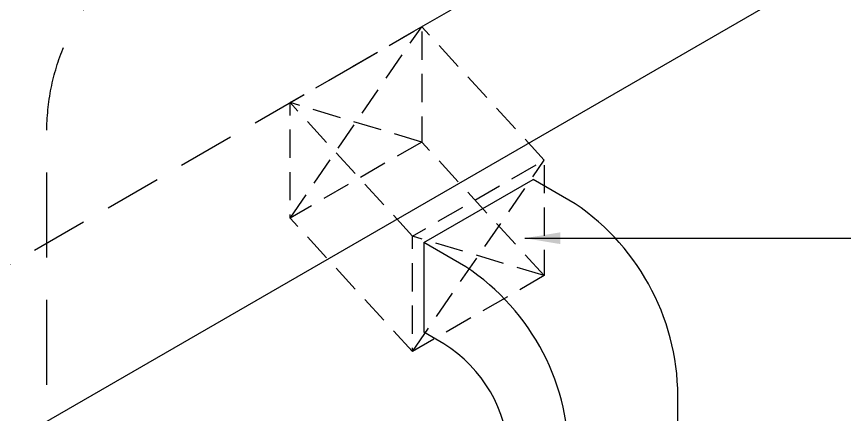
# Model space of a CAD drawing. Extents: x -8229 to 17635, y -14242 to -4883.
# Drawn here: x 1299 to 3158, y -10712 to -9818 of the extents above; entities that cross this region are included whole.
import ezdxf

# ---------------------------------------------------------------- set-up
doc = ezdxf.new("R2010")
doc.units = 0
doc.header["$LTSCALE"] = 100
doc.header["$MEASUREMENT"] = 0
doc.linetypes.add('HIDDEN', pattern=[9.525, 6.35, -3.175])
doc.layers.get('0').update_dxf_attribs({"linetype": 'CONTINUOUS'})
for name, color, linetype in [('TN-XXXX', 3, 'CONTINUOUS'), ('TT-LEAL', 1, 'CONTINUOUS'), ('TZ-BASE', 253, 'CONTINUOUS'), ('TZ-TRAY', 3, 'CONTINUOUS')]:
    doc.layers.add(name, color=color, linetype=linetype)
doc.styles.add('RXHS', font='GulimChe.ttf')
doc.dimstyles.new('D300', dxfattribs={"dimscale": 20, "dimtxt": 3, "dimasz": 2, "dimexe": 1, "dimexo": 1, "dimgap": 1, "dimtad": 1, "dimdec": 0, "dimdsep": 46, "dimtxsty": 'RXHS', "dimblk2": '_RXDOT', "dimcen": 3, "dimdle": 3, "dimclrd": 1, "dimclre": 1, "dimclrt": 3, "dimadec": 0, "dimazin": 0, "dimtfac": 1, "dimtdec": 0, "dimtix": 1, "dimtmove": 2, "dimatfit": 3, "dimfxl": 0, "dimtolj": 1, "dimtzin": 0, "dimarcsym": 0})

# ---------------------------------------------------------------- blocks, each defined once
blk = doc.blocks.new('_RXDOT')
at = {"color": 0, "linetype": 'ByBlock'}
blk.add_line((-1, 0), (2, 0), dxfattribs=at)
at = {"color": 0, "linetype": 'ByBlock', "const_width": 0.5}
blk.add_lwpolyline([(-0.25, 0, 1), (0.25, 0, 1)], format="xyb", close=True, dxfattribs=at)

msp = doc.modelspace()

# ---------------------------------------------------------------- linework, layer by layer
at = {"layer": 'TN-XXXX', "linetype": 'HIDDEN', "ltscale": 0.3, "flags": 128}
msp.add_lwpolyline([(1866.9, -9577.3), (4341.4, -9577.3, -0.414214), (4841.4, -10077.3), (4841.4, -13280.8, -0.414214), (4341.4, -13780.8), (1866.9, -13780.8, -0.414214), (1366.9, -13280.8), (1366.9, -10077.3, -0.414214)], format="xyb", close=True, dxfattribs=at)
at = {"layer": 'TZ-BASE', "linetype": 'HIDDEN', "ltscale": 0.2, "flags": 128}
msp.add_lwpolyline([(184.7, -11009.4), (3943.6, -8839.2)], dxfattribs=at)
at = {"layer": 'TZ-BASE', "flags": 128}
msp.add_lwpolyline([(184.7, -11409.4), (3943.6, -9239.2)], dxfattribs=at)
at = {"layer": 'TZ-BASE', "linetype": 'HIDDEN', "ltscale": 0.1, "flags": 128}
for points in [[(2208.5, -10100.1), (1913, -10270.7), (1913, -10011.6), (2208.5, -9841)], [(2483.5, -10399.8), (2188, -10570.4), (2188, -10311.3), (2483.5, -10140.7)]]:
    msp.add_lwpolyline(points, close=True, dxfattribs=at)
for points in [[(1913, -10270.7), (2208.5, -9841)], [(2483.5, -10140.7), (2208.5, -9841)], [(2188, -10311.3), (1913, -10011.6)], [(2208.5, -10100.1), (1913, -10011.6)], [(2483.5, -10399.8), (2208.5, -10100.1)], [(2188, -10570.4), (2483.5, -10140.7)], [(2188, -10570.4), (1913, -10270.7)], [(2483.5, -10399.8), (2188, -10311.3)]]:
    msp.add_lwpolyline(points, dxfattribs=at)
at = {"layer": 'TZ-TRAY'}
for p, q in [((2213, -10325.7), (2458.5, -10184)), ((2552.9, -10238.5), (2458.5, -10184)), ((2307.3, -10380.2), (2213, -10325.7)), ((2213, -10325.7), (2213, -10527.1)), ((2258.1, -10553.1), (2213, -10527.1)), ((2783.4, -10733.1), (2783.4, -10685.7))]:
    msp.add_line(p, q, dxfattribs=at)
for centre, radius, start, end in [((2259.1, -10672.9), 524.5, 358.4997, 55.9283), ((2022.9, -10810.9), 516.2, 358.2588, 56.5588), ((2096.4, -10814.7), 307.5, 1.7093, 58.2939)]:
    msp.add_arc(centre, radius, start, end, dxfattribs=at)

# ---------------------------------------------------------------- leaders
at = {"layer": 'TT-LEAL', "annotation_type": 0, "has_hookline": 1, "hookline_direction": 0, "text_width": 920.3}
msp.add_leader([(2439.7, -10316), (3216.9, -10316)], dimstyle='D300', override={"dimasz": 4}, dxfattribs=at)

doc.saveas('drawing.dxf')
